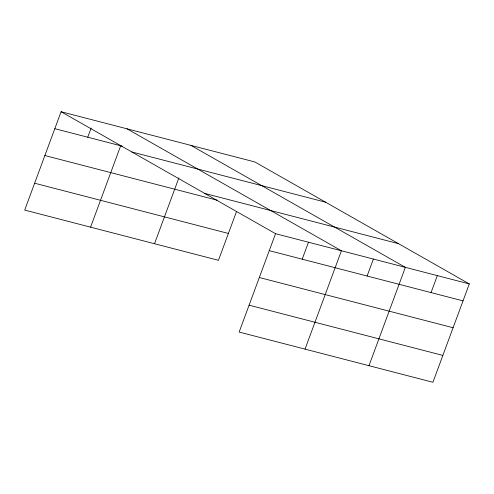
<?xml version="1.0" encoding="UTF-8"?>
<svg xmlns="http://www.w3.org/2000/svg" width="494" height="494" viewBox="0 0 494 494"><rect width="100%" height="100%" fill="white"/><g stroke="black" fill="none" stroke-linecap="round" stroke-linejoin="round"><path stroke-width="0.74" d="M61.083 111.724L275.535 233.687L239.152 332.048L432.917 382.276L469.3 283.92L254.848 161.952L61.083 111.724L24.7 210.08L218.465 260.313L236.54 211.451M87.753 137.221L91.149 128.032M90.581 227.16L120.69 145.761M154.523 243.733L178.884 177.889M302.204 259.183L308.472 242.227M305.033 349.122L341.416 250.767L126.964 128.804M367.116 276.01L373.384 259.054M368.975 365.702L405.358 267.34L190.906 145.378M431.058 292.59L437.326 275.633M54.809 128.681L122.179 146.144M131.855 151.973L325.62 202.2M204.763 193.438L398.528 243.672M44.874 155.542L217.076 200.187M275.535 233.687L469.3 283.92M34.636 183.218L228.401 233.452M269.261 250.643L463.026 300.877M259.325 277.511L453.091 327.738M249.087 305.181L442.852 355.414"/></g></svg>
